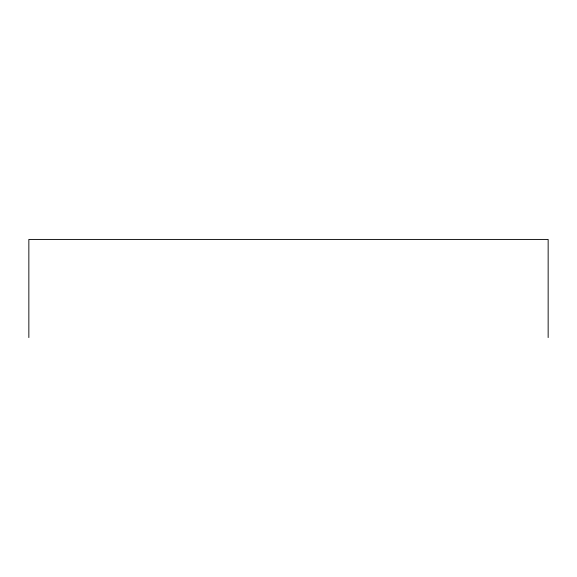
<?xml version="1.0" encoding="UTF-8"?>
<svg xmlns="http://www.w3.org/2000/svg" width="577" height="577" viewBox="0 0 577 577"><rect width="100%" height="100%" fill="white"/><g stroke="black" fill="none" stroke-linecap="round" stroke-linejoin="round"><path stroke-width="0.87" d="M548.15 337.574L548.15 239.426L28.85 239.426L28.85 337.574"/></g></svg>
